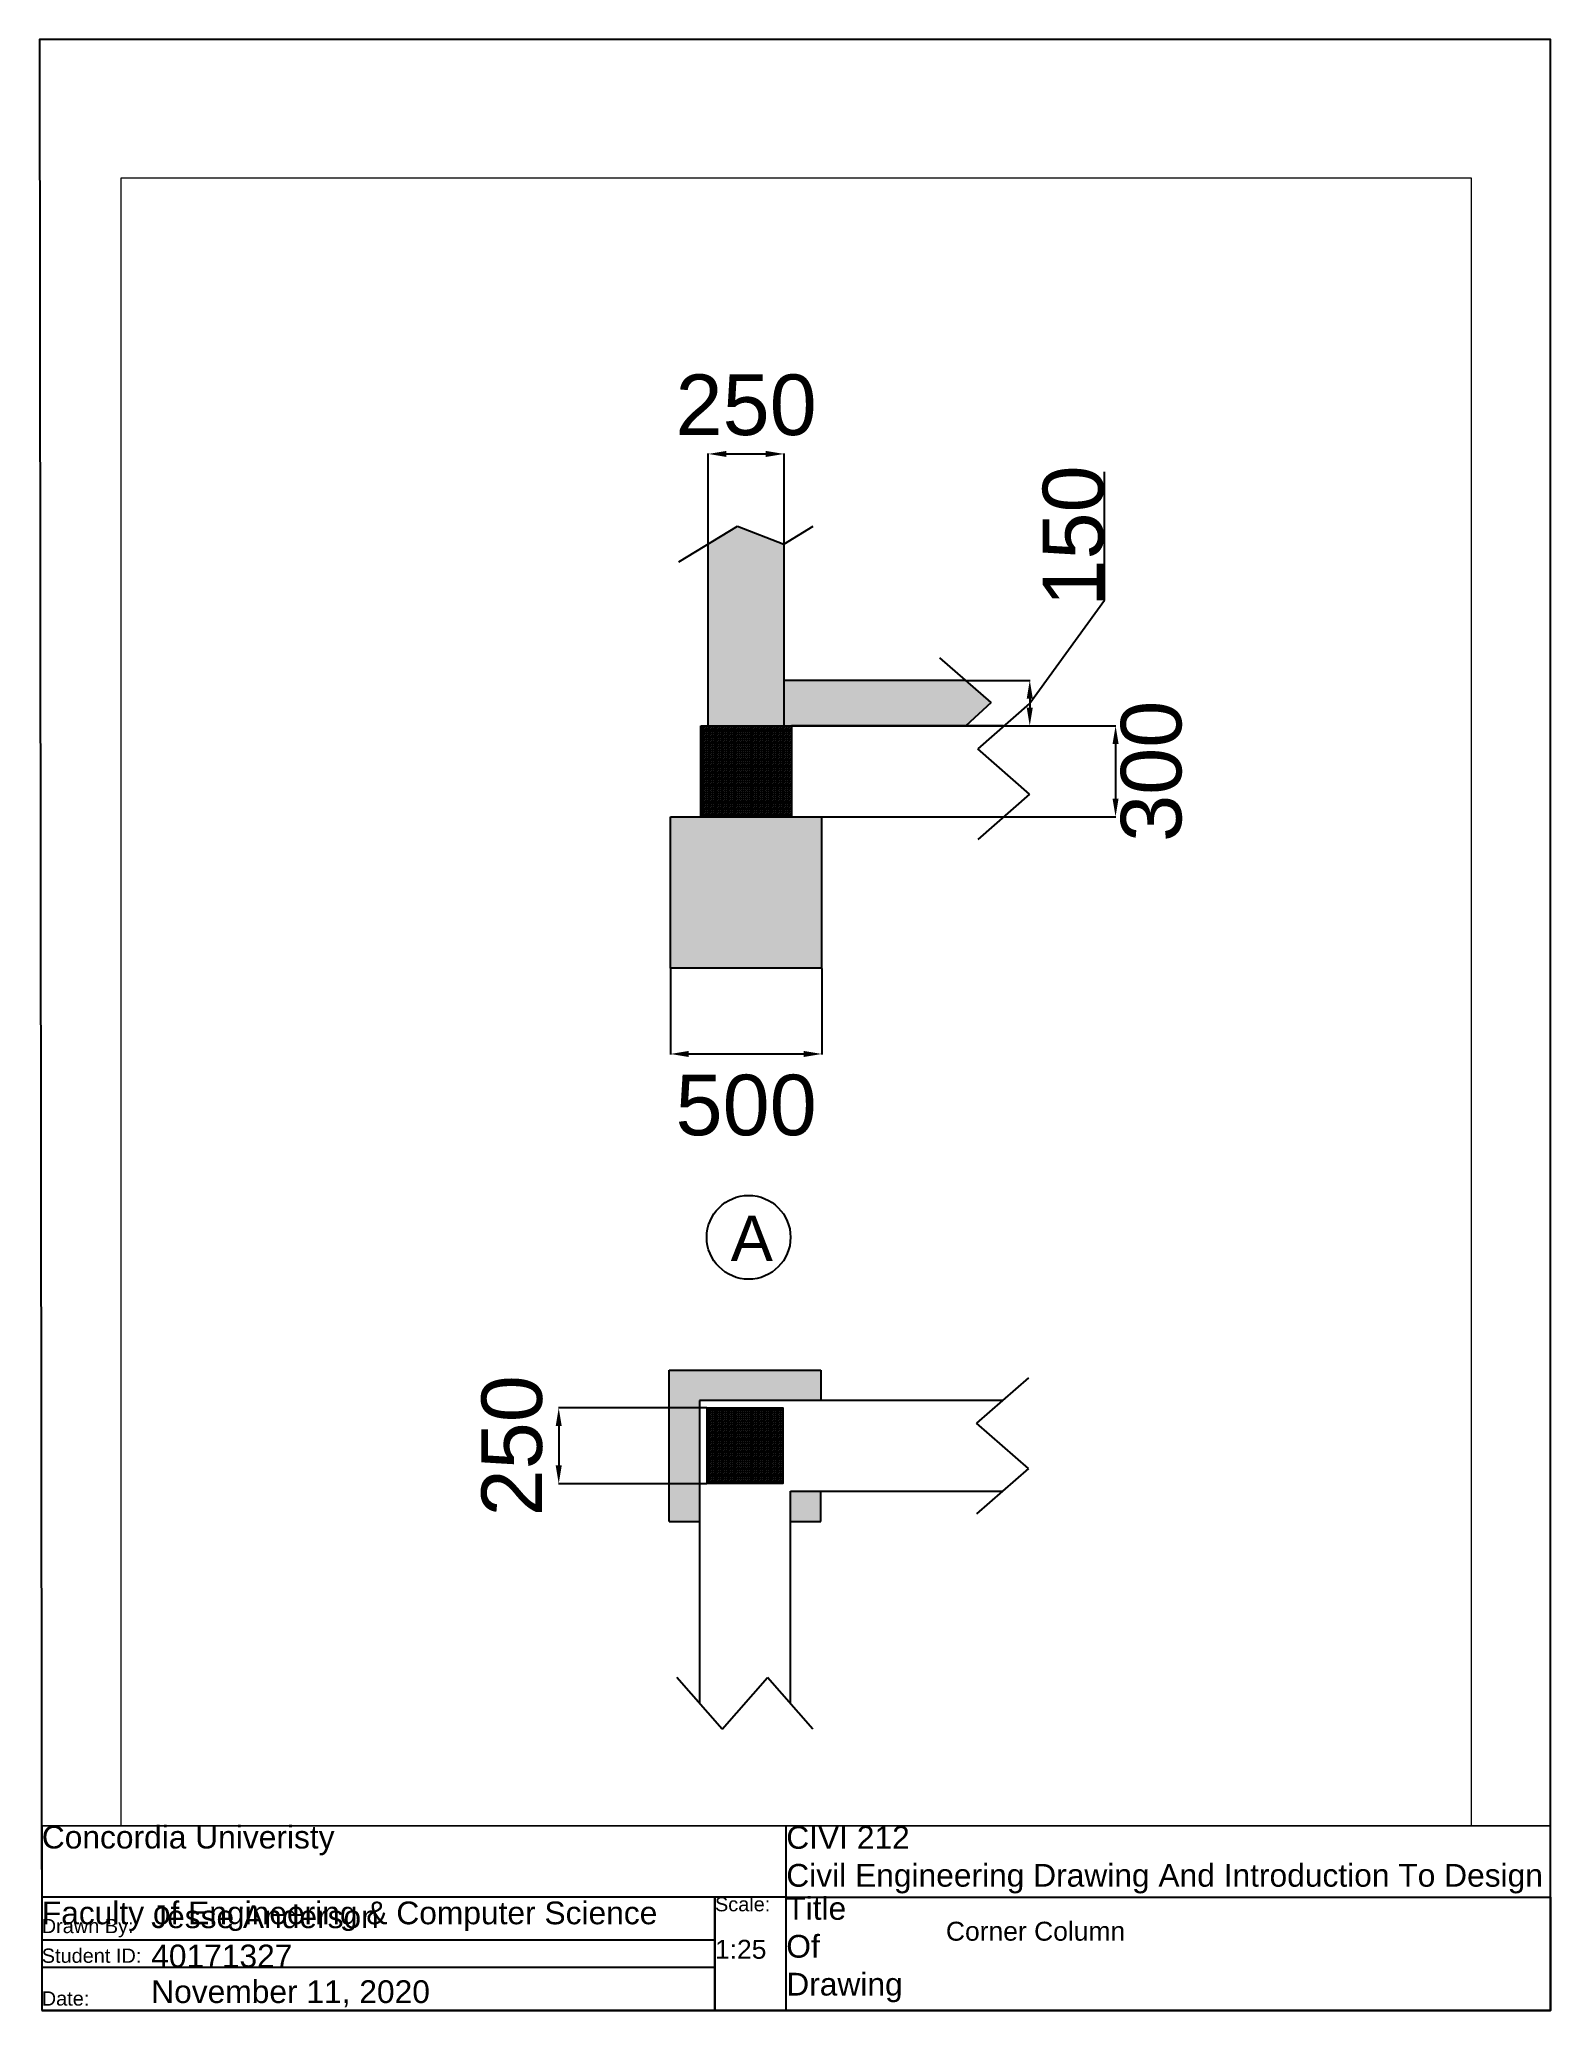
# Paper-space layout 'Corner Column' of a CAD drawing. Header units: millimetres. Extents: x 1 to 200, y 0 to 260.
# The model-space entities are those that its viewports show. They can reach past a viewport. Long polylines and large blocks are cut down to what shows.
import ezdxf

# ---------------------------------------------------------------- set-up
doc = ezdxf.new("R2010")
doc.units = ezdxf.units.MM
doc.layers.add('Centreline', color=7, linetype='Continuous', plot=False)
doc.styles.add('Annotative', font='arial.ttf')
doc.styles.get("Standard").update_dxf_attribs({"font": 'arial.ttf', "height": 100})
doc.dimstyles.new('Annotative', dxfattribs={"dimscale": 0, "dimtxt": 100, "dimasz": 60, "dimexe": 1.25, "dimexo": 0.625, "dimtad": 1, "dimtxsty": 'Standard', "dimcen": 2.5, "dimadec": 0, "dimazin": 0, "dimtfac": 1, "dimtmove": 0, "dimatfit": 3, "dimfxl": 1, "dimarcsym": 0})
pattern_1 = [(0, (-11775.9256, -9212.82), (0, 6.985), [5.08, -1.905]), (90, (-11775.9256, -9212.82), (-6.985, 4e-16), [5.08, -1.905])]

# ---------------------------------------------------------------- blocks, each defined once
blk = doc.blocks.new('*D87')
at = {"layer": 'Centreline', "color": 0, "lineweight": -2, "transparency": 16777216}
for p, q in [((51272.2, 5559.2), (51272.2, 5857.2)), ((51332.2, 5856), (51462.2, 5856)), ((51522.2, 5559.2), (51522.2, 5857.2))]:
    blk.add_line(p, q, dxfattribs=at)
at = {"layer": 'Centreline', "color": 0, "lineweight": -3, "transparency": 16777216}
for points in [[(51332.2, 5866), (51332.2, 5846), (51272.2, 5856)], [(51462.2, 5866), (51462.2, 5846), (51522.2, 5856)]]:
    blk.add_solid(points, dxfattribs=at)
at = {"layer": 'Defpoints', "color": 0, "lineweight": -3, "transparency": 16777216}
for p in [(51522.2, 5856), (51272.2, 5558.6), (51522.2, 5558.6)]:
    blk.add_point(p, dxfattribs=at)
at = {"layer": 'Centreline', "color": 0, "lineweight": -3, "transparency": 16777216, "insert": (51397.2, 6016.8), "char_height": 100, "attachment_point": 5}
blk.add_mtext('{\\H2x;250}', dxfattribs=at)
blk = doc.blocks.new('*D89')
at = {"layer": 'Centreline', "color": 0, "lineweight": -2, "transparency": 16777216}
for p, q in [((52247.8, 4958.6), (52618.2, 4958.6)), ((52616.9, 4898.6), (52616.9, 4718.6)), ((52247.8, 4658.6), (52618.2, 4658.6))]:
    blk.add_line(p, q, dxfattribs=at)
at = {"layer": 'Centreline', "color": 0, "lineweight": -3, "transparency": 16777216}
for points in [[(52606.9, 4898.6), (52626.9, 4898.6), (52616.9, 4958.6)], [(52606.9, 4718.6), (52626.9, 4718.6), (52616.9, 4658.6)]]:
    blk.add_solid(points, dxfattribs=at)
at = {"layer": 'Defpoints', "color": 0, "lineweight": -3, "transparency": 16777216}
for p in [(52247.2, 4958.6), (52247.2, 4658.6), (52616.9, 4658.6)]:
    blk.add_point(p, dxfattribs=at)
at = {"layer": 'Centreline', "color": 0, "lineweight": -3, "transparency": 16777216, "insert": (52735.7, 4808.6), "char_height": 100, "attachment_point": 5, "rotation": 90}
blk.add_mtext('{\\H2x;300}', dxfattribs=at)
blk = doc.blocks.new('*D90')
at = {"layer": 'Centreline', "color": 0, "lineweight": -2, "transparency": 16777216}
for p, q in [((51147.2, 4158), (51147.2, 3874.3)), ((51647.2, 4158), (51647.2, 3874.3)), ((51207.2, 3875.6), (51587.2, 3875.6))]:
    blk.add_line(p, q, dxfattribs=at)
at = {"layer": 'Centreline', "color": 0, "lineweight": -3, "transparency": 16777216}
for points in [[(51207.2, 3885.6), (51207.2, 3865.6), (51147.2, 3875.6)], [(51587.2, 3885.6), (51587.2, 3865.6), (51647.2, 3875.6)]]:
    blk.add_solid(points, dxfattribs=at)
at = {"layer": 'Defpoints', "color": 0, "lineweight": -3, "transparency": 16777216}
for p in [(51147.2, 4158.6), (51647.2, 4158.6), (51647.2, 3875.6)]:
    blk.add_point(p, dxfattribs=at)
at = {"layer": 'Centreline', "color": 0, "lineweight": -3, "transparency": 16777216, "insert": (51397.2, 3705.8), "char_height": 100, "attachment_point": 5}
blk.add_mtext('{\\H2x;500}', dxfattribs=at)
blk = doc.blocks.new('*D97')
at = {"layer": 'Centreline', "color": 0, "lineweight": -2, "transparency": 16777216}
for p, q in [((51267.9, 2707.4), (50777.2, 2707.4)), ((50778.4, 2647.4), (50778.4, 2517.4)), ((51267.9, 2457.4), (50777.2, 2457.4))]:
    blk.add_line(p, q, dxfattribs=at)
at = {"layer": 'Centreline', "color": 0, "lineweight": -3, "transparency": 16777216}
for points in [[(50768.4, 2647.4), (50788.4, 2647.4), (50778.4, 2707.4)], [(50768.4, 2517.4), (50788.4, 2517.4), (50778.4, 2457.4)]]:
    blk.add_solid(points, dxfattribs=at)
at = {"layer": 'Defpoints', "color": 0, "lineweight": -3, "transparency": 16777216}
for p in [(51268.6, 2707.4), (50778.4, 2457.4), (51268.6, 2457.4)]:
    blk.add_point(p, dxfattribs=at)
at = {"layer": 'Centreline', "color": 0, "lineweight": -3, "transparency": 16777216, "insert": (50624.6, 2582.4), "char_height": 100, "attachment_point": 5, "rotation": 90}
blk.add_mtext('{\\H2x;250}', dxfattribs=at)
blk = doc.blocks.new('*D132')
at = {"layer": 'Centreline', "color": 0, "lineweight": -2, "transparency": 16777216}
for p, q in [((52580.4, 5373.3), (52580.4, 5796.9)), ((52333.6, 5033.6), (52580.4, 5373.3)), ((52122.8, 5108.6), (52334.8, 5108.6)), ((52333.6, 5048.6), (52333.6, 5018.6)), ((52122.8, 4958.6), (52334.8, 4958.6))]:
    blk.add_line(p, q, dxfattribs=at)
at = {"layer": 'Centreline', "color": 0, "lineweight": -3, "transparency": 16777216}
for points in [[(52323.6, 5048.6), (52343.6, 5048.6), (52333.6, 5108.6)], [(52323.6, 5018.6), (52343.6, 5018.6), (52333.6, 4958.6)]]:
    blk.add_solid(points, dxfattribs=at)
at = {"layer": 'Defpoints', "color": 0, "lineweight": -3, "transparency": 16777216}
for p in [(52122.2, 5108.6), (52122.2, 4958.6), (52333.6, 4958.6)]:
    blk.add_point(p, dxfattribs=at)
at = {"layer": 'Centreline', "color": 0, "lineweight": -3, "transparency": 16777216, "insert": (52477.7, 5585.1), "char_height": 100, "attachment_point": 5, "rotation": 90}
blk.add_mtext('{\\H2x;150}', dxfattribs=at)

msp = doc.modelspace()

# ---------------------------------------------------------------- hatches: boundary and pattern name
at = {"layer": 'Centreline', "lineweight": -3, "true_color": 0x642165, "transparency": 33554559}
h = msp.add_hatch(dxfattribs=at)
h.set_pattern_fill('ANGLE', color=219)
h.set_pattern_definition(pattern_1)
h.paths.add_polyline_path([(51522.155, 5558.586), (51368.998, 5617.161), (51272.155, 5558.586), (51272.155, 4958.586), (51522.155, 4958.586)])
at = {"layer": 'Centreline', "lineweight": -3, "true_color": 0x136734, "transparency": 33554559}
h = msp.add_hatch(dxfattribs=at)
h.set_pattern_fill('ANGLE', color=116)
h.set_pattern_definition([(0, (-11775.9256, -8912.82), (0, 6.985), [5.08, -1.905]), (90, (-11775.9256, -8912.82), (-6.985, 4e-16), [5.08, -1.905])])
h.paths.add_polyline_path([(52206.22, 5035.141), (52122.155, 5108.586), (51522.155, 5108.586), (51522.155, 4958.586), (52122.155, 4958.586)])
at = {"layer": 'Centreline', "lineweight": -3, "true_color": 0xcd6928, "transparency": 33554559}
h = msp.add_hatch(dxfattribs=at)
h.set_pattern_fill('ANGLE', color=32)
h.set_pattern_definition(pattern_1)
h.paths.add_polyline_path([(51547.155, 4958.586), (51522.155, 4958.586), (51247.155, 4958.586), (51247.155, 4658.586), (51547.155, 4658.586)])
at = {"layer": 'Centreline', "lineweight": -3, "true_color": 0x991b1e, "transparency": 33554559}
h = msp.add_hatch(dxfattribs=at)
h.set_pattern_fill('ANGLE', color=244)
h.set_pattern_definition(pattern_1)
h.paths.add_polyline_path([(51647.155, 4658.586), (51547.155, 4658.586), (51147.155, 4658.586), (51147.155, 4158.586), (51647.155, 4158.586)])
h = msp.add_hatch(dxfattribs=at)
h.set_pattern_fill('ANGLE', color=244)
h.set_pattern_definition(pattern_1)
h.paths.add_polyline_path([(51643.557, 2832.438), (51143.557, 2832.438), (51143.557, 2332.438), (51243.557, 2332.438), (51243.557, 2732.438), (51643.557, 2732.438)])
h.paths.add_polyline_path([(51643.557, 2432.438), (51543.557, 2432.438), (51543.557, 2332.438), (51643.557, 2332.438)], flags=17)
at = {"layer": 'Centreline', "lineweight": -3, "true_color": 0x642165, "transparency": 33554559}
h = msp.add_hatch(dxfattribs=at)
h.set_pattern_fill('ANGLE', color=219)
h.set_pattern_definition(pattern_1)
h.paths.add_polyline_path([(51518.557, 2707.438), (51268.557, 2707.438), (51268.557, 2457.438), (51518.557, 2457.438)])

# ---------------------------------------------------------------- linework, layer by layer
at = {"layer": 'Centreline', "color": 219, "lineweight": -3, "true_color": 0x642165}
for p, q in [((51272.155, 4958.586), (51272.155, 5558.586)), ((51522.155, 5558.586), (51522.155, 4958.586))]:
    msp.add_line(p, q, dxfattribs=at)
at = {"layer": 'Centreline', "lineweight": -3}
for p, q in [((52206.22, 5035.141), (52036.726, 5183.221)), ((52332.583, 5032.856), (52161.726, 4882.856)), ((52332.583, 4733.586), (52161.726, 4882.856)), ((52332.583, 4733.586), (52161.726, 4583.586)), ((52328.985, 2806.709), (52158.129, 2656.709)), ((52328.985, 2507.438), (52158.129, 2656.709)), ((52328.985, 2507.438), (52158.129, 2357.438)), ((51318.557, 1647.01), (51168.557, 1817.866)), ((51318.557, 1647.01), (51467.828, 1817.866)), ((51617.828, 1647.01), (51467.828, 1817.866))]:
    msp.add_line(p, q, dxfattribs=at)
at = {"layer": 'Centreline', "color": 116, "lineweight": -3, "true_color": 0x136734}
for p, q in [((52122.155, 5108.586), (51522.155, 5108.586)), ((51522.155, 4958.586), (52122.155, 4958.586))]:
    msp.add_line(p, q, dxfattribs=at)
at = {"layer": 'Centreline', "color": 32, "lineweight": -3, "true_color": 0xcd6928}
for p, q in [((51247.155, 4958.586), (51547.155, 4958.586)), ((51247.155, 4658.586), (51247.155, 4958.586)), ((52247.155, 4958.586), (51547.155, 4958.586)), ((51547.155, 4958.586), (51547.155, 4658.586)), ((51547.155, 4658.586), (52247.155, 4658.586)), ((52243.557, 2732.438), (51243.557, 2732.438)), ((51243.557, 2732.438), (51243.557, 1732.438)), ((51543.557, 2432.438), (52243.557, 2432.438)), ((51543.557, 1732.438), (51543.557, 2432.438))]:
    msp.add_line(p, q, dxfattribs=at)
at = {"layer": 'Centreline', "color": 244, "lineweight": -3, "true_color": 0x991b1e}
for p, q in [((51147.155, 4658.586), (51647.155, 4658.586)), ((51147.155, 4158.586), (51147.155, 4658.586)), ((51522.155, 4658.586), (51272.155, 4658.586)), ((51647.155, 4158.586), (51647.155, 4658.586)), ((51647.155, 4158.586), (51147.155, 4158.586)), ((51143.557, 2832.438), (51643.557, 2832.438)), ((51143.557, 2332.438), (51143.557, 2832.438)), ((51643.557, 2832.438), (51643.557, 2732.438)), ((51643.557, 2332.438), (51643.557, 2432.438)), ((51143.557, 2332.438), (51243.557, 2332.438)), ((51543.557, 2332.438), (51643.557, 2332.438))]:
    msp.add_line(p, q, dxfattribs=at)
at = {"layer": 'Centreline', "lineweight": -3}
for points in [[(51175.311, 5500.011), (51368.998, 5617.161)], [(51368.998, 5617.161), (51522.155, 5558.586)], [(51522.155, 5558.586), (51618.998, 5617.161)], [(52206.22, 5035.141), (52122.155, 4958.586)]]:
    msp.add_lwpolyline(points, dxfattribs=at)
at = {"layer": 'Centreline', "color": 219, "lineweight": -3, "true_color": 0x642165}
msp.add_lwpolyline([(51268.557, 2707.438), (51518.557, 2707.438), (51518.557, 2457.438), (51268.557, 2457.438)], close=True, dxfattribs=at)
at = {"layer": 'Centreline', "lineweight": -3}
msp.add_circle((51405.488, 3270.46), 138.295, dxfattribs=at)

# ---------------------------------------------------------------- texts
at = {"layer": 'Centreline', "lineweight": -3, "insert": (51345.919, 3341.885), "char_height": 150, "width": 589.72869, "attachment_point": 1, "style": 'Annotative'}
msp.add_mtext('A', dxfattribs=at)

# ---------------------------------------------------------------- dimensions: what is measured, and where the dimension line sits
at = {"layer": 'Centreline', "lineweight": -3}
for base, p1, p2, picture, middle in [((51522.155, 5855.995), (51272.155, 5558.586), (51522.155, 5558.586), '*D87', (51397.155, 6016.768)), ((51647.155, 3875.55), (51147.155, 4158.586), (51647.155, 4158.586), '*D90', (51397.155, 3705.79))]:
    dim = msp.add_linear_dim(base=base, p1=p1, p2=p2, text='{\\H2x;<>}', dimstyle='Annotative', override={"dimtmove": 2}, dxfattribs=at)
    dim.commit()
    dim.dimension.update_dxf_attribs({"geometry": picture, "text_midpoint": middle, "dimtype": 160})
for base, p1, p2, override, picture, middle in [((52333.577, 4958.586), (52122.155, 5108.586), (52122.155, 4958.586), {"dimtmove": 1}, '*D132', (52580.395, 5373.921)), ((52616.929, 4658.586), (52247.155, 4958.586), (52247.155, 4658.586), {"dimtmove": 2}, '*D89', (52735.717, 4808.586)), ((50778.429, 2457.438), (51268.557, 2707.438), (51268.557, 2457.438), {"dimtmove": 2}, '*D97', (50624.626, 2582.438))]:
    dim = msp.add_linear_dim(base=base, p1=p1, p2=p2, angle=90, text='{\\H2x;<>}', dimstyle='Annotative', override=override, dxfattribs=at)
    dim.commit()
    dim.dimension.update_dxf_attribs({"geometry": picture, "text_midpoint": middle, "dimtype": 160})

psp = doc.layouts.new('Corner Column')

# ---------------------------------------------------------------- linework, layer by layer
at = {"layer": 'Centreline', "lineweight": -3}
for p, q in [((99.2, 15.21), (99.2, 24.62)), ((89.78, 0.76), (89.78, 15.21))]:
    psp.add_line(p, q, dxfattribs=at)
for points in [[(0.9, 0.24), (200.11, 0.24), (200.14, 260.45), (0.56, 260.45)], [(0.88, 0.22), (200.11, 0.26), (200.11, 24.62), (0.88, 24.58)], [(0.87, 9.56), (89.78, 9.56), (89.78, 15.21), (0.87, 15.21)], [(99.2, 15.21), (89.78, 15.21), (89.78, 0.26), (99.2, 0.26)], [(200.11, 0.24), (99.2, 0.24), (99.2, 15.21), (200.11, 15.21)], [(0.87, 0.26), (89.78, 0.26), (89.78, 5.91), (0.87, 5.91)]]:
    psp.add_lwpolyline(points, close=True, dxfattribs=at)

# ---------------------------------------------------------------- texts
at = {"layer": 'Centreline', "lineweight": -3, "attachment_point": 1, "style": 'Annotative'}
for s, insert, char_height, width in [('Concordia Univeristy\\P\\PFaculty of Engineering & Computer Science', (0.88, 24.62), 3, 92.5244), ('CIVI 212\\PCivil Engineering Drawing And Introduction To Design', (99.2, 24.58), 3, 120.498), ('Jesse Anderson', (15.33, 14.11), 3, 43.9039), ('Scale:', (89.78, 15.21), 1.883, 9.4139), ('Title Of Drawing', (99.2, 15.21), 3, 11.7378), ('Drawn By:', (0.87, 12.33), 1.883, 14.4624), ('Corner Column', (120.28, 11.95), 2.5, 61.3558), ('Student ID:', (0.87, 8.41), 1.8828, 14.4624), ('40171327 ', (15.33, 8.93), 3, 43.9039), ('1:25', (89.78, 9.56), 2.5, 9.4139), ('Date:', (0.87, 2.76), 1.883, 14.4624), ('November 11, 2020', (15.33, 4.22), 3, 43.9039)]:
    psp.add_mtext(s, dxfattribs=dict(at, insert=insert, char_height=char_height, width=width))

# ---------------------------------------------------------------- viewports
at = {"layer": 'Centreline', "lineweight": -3}
psp.add_viewport(center=(100.5, 133.38), size=(178.38, 217.546), view_center_point=(51562.262, 4047.32), view_height=5438.6599, dxfattribs=at)

doc.saveas('drawing.dxf')
